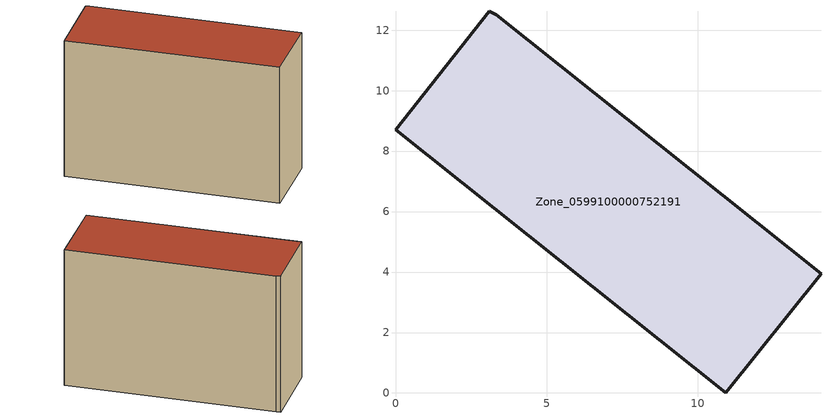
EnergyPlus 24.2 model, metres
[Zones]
Zone_0599100000752191
 floor ground (C_G): 3.1,12.63 3.33,12.51 14.07,3.94 10.93,0 0,8.71 z0.5
 wall outside (C_F): 10.93,0 14.07,3.94 3.33,12.51 3.1,12.63 0,8.71 10.93,0 z0.5:9.96
 roof outside (C_R): 0,8.71 10.93,0 14.07,3.94 3.33,12.51 3.1,12.63 z9.96
[BUILDING]
Pand.0599100000752191: North Axis=0; Terrain=City; Loads Convergence Tolerance Value=0.04; Temperature Convergence Tolerance Value=0.4; Solar Distribution=FullExterior; Maximum Number of Warmup Days=25; Minimum Number of Warmup Days=1
[Site:Location]
Rotterdam.The.Hague.AP_ZH_NLD Design_Conditions: Latitude=51.96; Longitude=4.45; Time Zone=1; Elevation=-4.5
[SITE:GROUNDTEMPERATURE:BUILDINGSURFACE]
18, 18, 18, 18, 18, 18, 18, 18, 18, 18, 18, 18
[MATERIAL] Thermal Absorptance=0.9; Solar Absorptance=0.7; Visible Absorptance=0.7
Name | Roughness | Thickness | Conductivity | Density | Specific Heat
G.TI.2006-2014 | MediumSmooth | 0.15 | 0.06 | 540 | 1210
F.TI.2006-2014 | Rough | 0.3 | 0.12 | 1920 | 840
R.TI.2006-2014 | MediumRough | 0.2 | 0.08 | 1500 | 1000
[CONSTRUCTION]
C_G: G.TI.2006-2014
C_F: F.TI.2006-2014
C_R: R.TI.2006-2014
[ZONE]
Zone_0599100000752191: Type=1; Multiplier=1; Ceiling Height=Autocalculate; Volume=Autocalculate; Floor Area=autocalculate; Part of Total Floor Area=Yes
[ZONEINFILTRATION:DESIGNFLOWRATE]
Infil_Zone_0599100000752191: Zone or ZoneList or Space or SpaceList=Zone_0599100000752191; Schedule=AlwaysOn; Design Flow Rate Calculation Method=Flow/Area; Flow Rate per Floor Area=0.0015; Constant Term Coefficient=1; Temperature Term Coefficient=0; Velocity Term Coefficient=0; Velocity Squared Term Coefficient=0
[HVACTEMPLATE:ZONE:IDEALLOADSAIRSYSTEM]
Zone_0599100000752191: Maximum Heating Supply Air Temperature=50; Minimum Cooling Supply Air Temperature=13; Maximum Heating Supply Air Humidity Ratio=0.0156; Minimum Cooling Supply Air Humidity Ratio=0.0077; Heating Limit=NoLimit; Cooling Limit=NoLimit; Dehumidification Control Type=ConstantSensibleHeatRatio; Cooling Sensible Heat Ratio=0.7; Dehumidification Setpoint=60; Humidification Control Type=None; Humidification Setpoint=30; Outdoor Air Method=None; Outdoor Air Flow Rate per Person=0.00944; Outdoor Air Flow Rate per Zone Floor Area=0; Outdoor Air Flow Rate per Zone=0; Demand Controlled Ventilation Type=None; Outdoor Air Economizer Type=NoEconomizer; Heat Recovery Type=None; Sensible Heat Recovery Effectiveness=0.7; Latent Heat Recovery Effectiveness=0.65
[ZONECONTROL:THERMOSTAT]
ThermostatControl_Zone_0599100000752191: Zone or ZoneList=Zone_0599100000752191; Control Type Schedule=DualSetpointControlType; Control 1=Thermostat_Zone_0599100000752191; Temperature Difference Between Cutout And Setpoint=0
[THERMOSTATSETPOINT:DUALSETPOINT]
Thermostat_Zone_0599100000752191: Heating Setpoint Temperature Schedule=HeatingSetpoint_Zone_0599100000752191; Cooling Setpoint Temperature Schedule=CoolingSetpoint_Zone_0599100000752191
[SCHEDULE:COMPACT]
HeatingSetpoint_Zone_0599100000752191: Through: 12/31, For: AllDays, Until: 24:00, 21
CoolingSetpoint_Zone_0599100000752191: Through: 12/31, For: AllDays, Until: 24:00, 24
DualSetpointControlType: Through: 12/31, For: AllDays, Until: 24:00, 4
AlwaysOn: Through: 12/31, For: AllDays, Until: 24:00, 1
